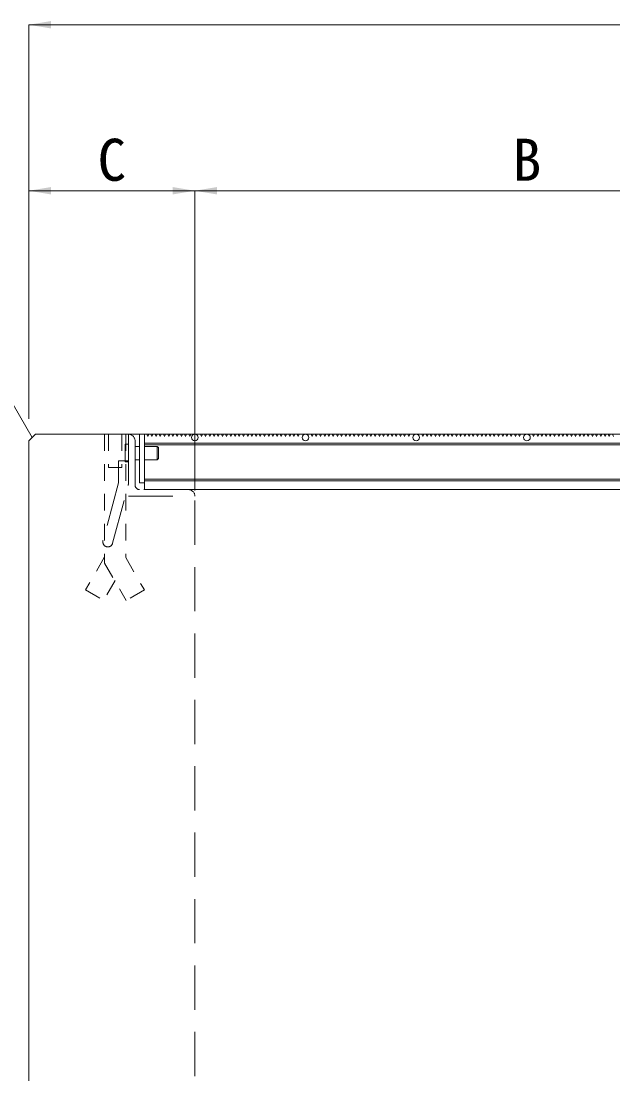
# Model space of a CAD drawing. Units: millimetres at full size; details may follow other scales. Extents: x 77366 to 106166, y -28085 to 6898.
# Drawn here: x 78384 to 78918, y -10167 to -9216 of the extents above; entities that cross this region are included whole.
import ezdxf
from ezdxf.enums import TextEntityAlignment as Align

# ---------------------------------------------------------------- set-up
doc = ezdxf.new("R2010")
doc.units = ezdxf.units.MM
doc.header["$LTSCALE"] = 50
doc.linetypes.add('USER1', pattern=[0.54, 0.3, -0.24])
doc.linetypes.add('USER2', pattern=[1.2, 0.8, -0.4])
for name, color, linetype, lineweight in [('受枠', 3, 'USER2', 9), ('寸法線', 7, 'Continuous', 13), ('引出線', 4, 'Continuous', 13), ('本体', 2, 'Continuous', 20), ('ｲﾝｻｰﾄ', 3, 'USER1', 9), ('ｸﾞﾚｰﾁﾝｸﾞ', 7, 'Continuous', 5)]:
    doc.layers.add(name, color=color, linetype=linetype, lineweight=lineweight)
doc.styles.add('ＭＳ ゴシック', font='')
doc.styles.get('ＭＳ ゴシック').set_extended_font_data('MS Gothic')

# ---------------------------------------------------------------- blocks, each defined once
blk = doc.blocks.new('filled_arrow')
at = {"color": 0, "linetype": 'Continuous', "lineweight": -2}
blk.add_solid([(7.5, 1.25), (0, 0), (7.5, -1.25)], dxfattribs=at)

msp = doc.modelspace()

# ---------------------------------------------------------------- linework, layer by layer
at = {"layer": '受枠'}
for p, q in [((78480.8, -9589.22), (78480.8, -9645.22)), ((78477.8, -9614.22), (78477.8, -9598.22)), ((78480.8, -9598.22), (78477.8, -9598.22)), ((78480.8, -9614.22), (78480.8, -9598.22)), ((78486.8, -9635.22), (78486.8, -9595.22)), ((78486.8, -9612.22), (78486.8, -9600.22)), ((78486.8, -9600.22), (78490.8, -9600.22)), ((78490.8, -9612.22), (78490.8, -9600.22)), ((78495.3, -9612.22), (78495.3, -9600.22)), ((78495.3, -9600.22), (78506.8, -9600.22)), ((78506.8, -9612.22), (78506.8, -9600.22)), ((78507.8, -9601.22), (78506.8, -9600.22)), ((78507.8, -9611.22), (78507.8, -9601.22)), ((78480.8, -9613.22), (78471.8, -9613.22)), ((78471.8, -9613.22), (78471.8, -9633.22)), ((78480.8, -9614.22), (78477.8, -9614.22)), ((78480.8, -9633.22), (78480.8, -9613.22)), ((78486.8, -9612.22), (78490.8, -9612.22)), ((78495.3, -9612.22), (78506.8, -9612.22)), ((78506.8, -9612.22), (78507.8, -9611.22)), ((78471.8, -9633.22), (78457.82, -9685.38)), ((78466.51, -9687.71), (78480.49, -9635.55)), ((78480.8, -9645.22), (78540.8, -9645.22)), ((78534.8, -9639.22), (78490.8, -9639.22))]:
    msp.add_line(p, q, dxfattribs=at)
for centre, radius, start, end in [((78480.8, -9595.22), 6, 0, 90), ((78471.8, -9633.22), 9, 345, 0), ((78490.8, -9635.22), 4, 180, 270), ((78534.8, -9645.22), 6, 0, 90), ((78462.17, -9686.55), 4.5, 165, 345)]:
    msp.add_arc(centre, radius, start, end, dxfattribs=at)
at = {"layer": '寸法線'}
for p, q in [((78390.8, -9219.22), (79290.8, -9219.22)), ((78390.8, -9575.22), (78390.8, -9219.22)), ((78390.8, -9369.22), (78540.8, -9369.22)), ((78390.8, -9575.22), (78390.8, -9369.22)), ((78540.8, -9640.22), (78540.8, -9369.22)), ((78540.8, -9369.22), (79140.8, -9369.22)), ((78540.8, -9640.22), (78540.8, -9369.22))]:
    msp.add_line(p, q, dxfattribs=at)
at = {"layer": '引出線'}
msp.add_lwpolyline([(78393.8, -9592.22), (78293.73, -9418.91), (78231.34, -9418.91)], dxfattribs=at)
at = {"layer": '本体'}
for p, q in [((78390.8, -9595.22), (78396.8, -9589.22)), ((78396.8, -9589.22), (79284.8, -9589.22)), ((78390.8, -9595.22), (78390.8, -10839.22))]:
    msp.add_line(p, q, dxfattribs=at)
at = {"layer": '本体', "linetype": 'USER2', "lineweight": 9}
msp.add_line((78540.8, -9589.22), (78540.8, -10689.22), dxfattribs=at)
at = {"layer": 'ｲﾝｻｰﾄ'}
for p, q in [((78459.3, -9589.22), (78459.3, -9705.7)), ((78459.3, -9589.22), (78478.3, -9589.22)), ((78462.72, -9589.22), (78462.72, -9619.22)), ((78474.88, -9589.22), (78474.88, -9619.22)), ((78478.3, -9589.22), (78478.3, -9700.61)), ((78462.72, -9619.22), (78474.88, -9619.22)), ((78459.3, -9699.9), (78442.08, -9729.72)), ((78478.3, -9700.61), (78495.21, -9729.9)), ((78459.3, -9705.7), (78478.75, -9739.4)), ((78468.8, -9721.45), (78458.53, -9739.22)), ((78442.08, -9729.72), (78458.53, -9739.22)), ((78495.21, -9729.9), (78478.75, -9739.4))]:
    msp.add_line(p, q, dxfattribs=at)
at = {"layer": 'ｸﾞﾚｰﾁﾝｸﾞ'}
for p, q in [((78490.8, -9589.22), (78495.3, -9589.22)), ((78490.8, -9589.22), (78490.8, -9633.22)), ((78495.3, -9589.22), (79186.3, -9589.22)), ((78495.3, -9589.22), (78495.3, -9639.22)), ((78495.3, -9589.22), (78497.3, -9589.22)), ((78495.3, -9589.22), (78495.3, -9633.22)), ((78497.3, -9589.22), (78498.2, -9591.32)), ((78498.2, -9591.32), (78499.1, -9589.22)), ((78499.1, -9589.22), (78501.1, -9589.22)), ((78501.1, -9589.22), (78502, -9591.32)), ((78502, -9591.32), (78502.9, -9589.22)), ((78502.9, -9589.22), (78504.9, -9589.22)), ((78504.9, -9589.22), (78505.8, -9591.32)), ((78505.8, -9591.32), (78506.7, -9589.22)), ((78506.7, -9589.22), (78508.7, -9589.22)), ((78508.7, -9589.22), (78509.6, -9591.32)), ((78509.6, -9591.32), (78510.5, -9589.22)), ((78510.5, -9589.22), (78512.5, -9589.22)), ((78512.5, -9589.22), (78513.4, -9591.32)), ((78513.4, -9591.32), (78514.3, -9589.22)), ((78514.3, -9589.22), (78516.3, -9589.22)), ((78516.3, -9589.22), (78517.2, -9591.32)), ((78517.2, -9591.32), (78518.1, -9589.22)), ((78518.1, -9589.22), (78520.1, -9589.22)), ((78520.1, -9589.22), (78521, -9591.32)), ((78521, -9591.32), (78521.9, -9589.22)), ((78521.9, -9589.22), (78523.9, -9589.22)), ((78523.9, -9589.22), (78524.8, -9591.32)), ((78524.8, -9591.32), (78525.7, -9589.22)), ((78525.7, -9589.22), (78527.7, -9589.22)), ((78527.7, -9589.22), (78528.6, -9591.32)), ((78528.6, -9591.32), (78529.5, -9589.22)), ((78529.5, -9589.22), (78531.5, -9589.22)), ((78531.5, -9589.22), (78532.4, -9591.32)), ((78532.4, -9591.32), (78533.3, -9589.22)), ((78533.3, -9589.22), (78535.3, -9589.22)), ((78535.3, -9589.22), (78536.2, -9591.32)), ((78536.2, -9591.32), (78537.1, -9589.22)), ((78543.8, -9589.22), (78545.8, -9589.22)), ((78545.8, -9589.22), (78546.7, -9591.32)), ((78546.7, -9591.32), (78547.6, -9589.22)), ((78547.6, -9589.22), (78549.6, -9589.22)), ((78549.6, -9589.22), (78550.5, -9591.32)), ((78550.5, -9591.32), (78551.4, -9589.22)), ((78551.4, -9589.22), (78553.4, -9589.22)), ((78553.4, -9589.22), (78554.3, -9591.32)), ((78554.3, -9591.32), (78555.2, -9589.22)), ((78555.2, -9589.22), (78557.2, -9589.22)), ((78557.2, -9589.22), (78558.1, -9591.32)), ((78558.1, -9591.32), (78559, -9589.22)), ((78559, -9589.22), (78561, -9589.22)), ((78561, -9589.22), (78561.9, -9591.32)), ((78561.9, -9591.32), (78562.8, -9589.22)), ((78562.8, -9589.22), (78564.8, -9589.22)), ((78564.8, -9589.22), (78565.7, -9591.32)), ((78565.7, -9591.32), (78566.6, -9589.22)), ((78566.6, -9589.22), (78568.6, -9589.22)), ((78568.6, -9589.22), (78569.5, -9591.32)), ((78569.5, -9591.32), (78570.4, -9589.22)), ((78570.4, -9589.22), (78572.4, -9589.22)), ((78572.4, -9589.22), (78573.3, -9591.32)), ((78573.3, -9591.32), (78574.2, -9589.22)), ((78574.2, -9589.22), (78576.2, -9589.22)), ((78576.2, -9589.22), (78577.1, -9591.32)), ((78577.1, -9591.32), (78578, -9589.22)), ((78578, -9589.22), (78580, -9589.22)), ((78580, -9589.22), (78580.9, -9591.32)), ((78580.9, -9591.32), (78581.8, -9589.22)), ((78581.8, -9589.22), (78583.8, -9589.22)), ((78583.8, -9589.22), (78584.7, -9591.32)), ((78584.7, -9591.32), (78585.6, -9589.22)), ((78585.6, -9589.22), (78587.6, -9589.22)), ((78587.6, -9589.22), (78588.5, -9591.32)), ((78588.5, -9591.32), (78589.4, -9589.22)), ((78589.4, -9589.22), (78591.4, -9589.22)), ((78591.4, -9589.22), (78592.3, -9591.32)), ((78592.3, -9591.32), (78593.2, -9589.22)), ((78593.2, -9589.22), (78595.2, -9589.22)), ((78595.2, -9589.22), (78596.1, -9591.32)), ((78596.1, -9591.32), (78597, -9589.22)), ((78597, -9589.22), (78599, -9589.22)), ((78599, -9589.22), (78599.9, -9591.32)), ((78599.9, -9591.32), (78600.8, -9589.22)), ((78600.8, -9589.22), (78602.8, -9589.22)), ((78602.8, -9589.22), (78603.7, -9591.32)), ((78603.7, -9591.32), (78604.6, -9589.22)), ((78604.6, -9589.22), (78606.6, -9589.22)), ((78606.6, -9589.22), (78607.5, -9591.32)), ((78607.5, -9591.32), (78608.4, -9589.22)), ((78608.4, -9589.22), (78610.4, -9589.22)), ((78610.4, -9589.22), (78611.3, -9591.32)), ((78611.3, -9591.32), (78612.2, -9589.22)), ((78612.2, -9589.22), (78614.2, -9589.22)), ((78614.2, -9589.22), (78615.1, -9591.32)), ((78615.1, -9591.32), (78616, -9589.22)), ((78616, -9589.22), (78618, -9589.22)), ((78618, -9589.22), (78618.9, -9591.32)), ((78618.9, -9591.32), (78619.8, -9589.22)), ((78619.8, -9589.22), (78621.8, -9589.22)), ((78621.8, -9589.22), (78622.7, -9591.32)), ((78622.7, -9591.32), (78623.6, -9589.22)), ((78623.6, -9589.22), (78625.6, -9589.22)), ((78625.6, -9589.22), (78626.5, -9591.32)), ((78626.5, -9591.32), (78627.4, -9589.22)), ((78627.4, -9589.22), (78629.4, -9589.22)), ((78629.4, -9589.22), (78630.3, -9591.32)), ((78630.3, -9591.32), (78631.2, -9589.22)), ((78631.2, -9589.22), (78633.2, -9589.22)), ((78633.2, -9589.22), (78634.1, -9591.32)), ((78634.1, -9591.32), (78635, -9589.22)), ((78635, -9589.22), (78637.8, -9589.22)), ((78643.8, -9589.22), (78645.8, -9589.22)), ((78645.8, -9589.22), (78646.7, -9591.32)), ((78646.7, -9591.32), (78647.6, -9589.22)), ((78647.6, -9589.22), (78649.6, -9589.22)), ((78649.6, -9589.22), (78650.5, -9591.32)), ((78650.5, -9591.32), (78651.4, -9589.22)), ((78651.4, -9589.22), (78653.4, -9589.22)), ((78653.4, -9589.22), (78654.3, -9591.32)), ((78654.3, -9591.32), (78655.2, -9589.22)), ((78655.2, -9589.22), (78657.2, -9589.22)), ((78657.2, -9589.22), (78658.1, -9591.32)), ((78658.1, -9591.32), (78659, -9589.22)), ((78659, -9589.22), (78661, -9589.22)), ((78661, -9589.22), (78661.9, -9591.32)), ((78661.9, -9591.32), (78662.8, -9589.22)), ((78662.8, -9589.22), (78664.8, -9589.22)), ((78664.8, -9589.22), (78665.7, -9591.32)), ((78665.7, -9591.32), (78666.6, -9589.22)), ((78666.6, -9589.22), (78668.6, -9589.22)), ((78668.6, -9589.22), (78669.5, -9591.32)), ((78669.5, -9591.32), (78670.4, -9589.22)), ((78670.4, -9589.22), (78672.4, -9589.22)), ((78672.4, -9589.22), (78673.3, -9591.32)), ((78673.3, -9591.32), (78674.2, -9589.22)), ((78674.2, -9589.22), (78676.2, -9589.22)), ((78676.2, -9589.22), (78677.1, -9591.32)), ((78677.1, -9591.32), (78678, -9589.22)), ((78678, -9589.22), (78680, -9589.22)), ((78680, -9589.22), (78680.9, -9591.32)), ((78680.9, -9591.32), (78681.8, -9589.22)), ((78681.8, -9589.22), (78683.8, -9589.22)), ((78683.8, -9589.22), (78684.7, -9591.32)), ((78684.7, -9591.32), (78685.6, -9589.22)), ((78685.6, -9589.22), (78687.6, -9589.22)), ((78687.6, -9589.22), (78688.5, -9591.32)), ((78688.5, -9591.32), (78689.4, -9589.22)), ((78689.4, -9589.22), (78691.4, -9589.22)), ((78691.4, -9589.22), (78692.3, -9591.32)), ((78692.3, -9591.32), (78693.2, -9589.22)), ((78693.2, -9589.22), (78695.2, -9589.22)), ((78695.2, -9589.22), (78696.1, -9591.32)), ((78696.1, -9591.32), (78697, -9589.22)), ((78697, -9589.22), (78699, -9589.22)), ((78699, -9589.22), (78699.9, -9591.32)), ((78699.9, -9591.32), (78700.8, -9589.22)), ((78700.8, -9589.22), (78702.8, -9589.22)), ((78702.8, -9589.22), (78703.7, -9591.32)), ((78703.7, -9591.32), (78704.6, -9589.22)), ((78704.6, -9589.22), (78706.6, -9589.22)), ((78706.6, -9589.22), (78707.5, -9591.32)), ((78707.5, -9591.32), (78708.4, -9589.22)), ((78708.4, -9589.22), (78710.4, -9589.22)), ((78710.4, -9589.22), (78711.3, -9591.32)), ((78711.3, -9591.32), (78712.2, -9589.22)), ((78712.2, -9589.22), (78714.2, -9589.22)), ((78714.2, -9589.22), (78715.1, -9591.32)), ((78715.1, -9591.32), (78716, -9589.22)), ((78716, -9589.22), (78718, -9589.22)), ((78718, -9589.22), (78718.9, -9591.32)), ((78718.9, -9591.32), (78719.8, -9589.22)), ((78719.8, -9589.22), (78721.8, -9589.22)), ((78721.8, -9589.22), (78722.7, -9591.32)), ((78722.7, -9591.32), (78723.6, -9589.22)), ((78723.6, -9589.22), (78725.6, -9589.22)), ((78725.6, -9589.22), (78726.5, -9591.32)), ((78726.5, -9591.32), (78727.4, -9589.22)), ((78727.4, -9589.22), (78729.4, -9589.22)), ((78729.4, -9589.22), (78730.3, -9591.32)), ((78730.3, -9591.32), (78731.2, -9589.22)), ((78731.2, -9589.22), (78733.2, -9589.22)), ((78733.2, -9589.22), (78734.1, -9591.32)), ((78734.1, -9591.32), (78735, -9589.22)), ((78735, -9589.22), (78737.8, -9589.22)), ((78743.8, -9589.22), (78745.8, -9589.22)), ((78745.8, -9589.22), (78746.7, -9591.32)), ((78746.7, -9591.32), (78747.6, -9589.22)), ((78747.6, -9589.22), (78749.6, -9589.22)), ((78749.6, -9589.22), (78750.5, -9591.32)), ((78750.5, -9591.32), (78751.4, -9589.22)), ((78751.4, -9589.22), (78753.4, -9589.22)), ((78753.4, -9589.22), (78754.3, -9591.32)), ((78754.3, -9591.32), (78755.2, -9589.22)), ((78755.2, -9589.22), (78757.2, -9589.22)), ((78757.2, -9589.22), (78758.1, -9591.32)), ((78758.1, -9591.32), (78759, -9589.22)), ((78759, -9589.22), (78761, -9589.22)), ((78761, -9589.22), (78761.9, -9591.32)), ((78761.9, -9591.32), (78762.8, -9589.22)), ((78762.8, -9589.22), (78764.8, -9589.22)), ((78764.8, -9589.22), (78765.7, -9591.32)), ((78765.7, -9591.32), (78766.6, -9589.22)), ((78766.6, -9589.22), (78768.6, -9589.22)), ((78768.6, -9589.22), (78769.5, -9591.32)), ((78769.5, -9591.32), (78770.4, -9589.22)), ((78770.4, -9589.22), (78772.4, -9589.22)), ((78772.4, -9589.22), (78773.3, -9591.32)), ((78773.3, -9591.32), (78774.2, -9589.22)), ((78774.2, -9589.22), (78776.2, -9589.22)), ((78776.2, -9589.22), (78777.1, -9591.32)), ((78777.1, -9591.32), (78778, -9589.22)), ((78778, -9589.22), (78780, -9589.22)), ((78780, -9589.22), (78780.9, -9591.32)), ((78780.9, -9591.32), (78781.8, -9589.22)), ((78781.8, -9589.22), (78783.8, -9589.22)), ((78783.8, -9589.22), (78784.7, -9591.32)), ((78784.7, -9591.32), (78785.6, -9589.22)), ((78785.6, -9589.22), (78787.6, -9589.22)), ((78787.6, -9589.22), (78788.5, -9591.32)), ((78788.5, -9591.32), (78789.4, -9589.22)), ((78789.4, -9589.22), (78791.4, -9589.22)), ((78791.4, -9589.22), (78792.3, -9591.32)), ((78792.3, -9591.32), (78793.2, -9589.22)), ((78793.2, -9589.22), (78795.2, -9589.22)), ((78795.2, -9589.22), (78796.1, -9591.32)), ((78796.1, -9591.32), (78797, -9589.22)), ((78797, -9589.22), (78799, -9589.22)), ((78799, -9589.22), (78799.9, -9591.32)), ((78799.9, -9591.32), (78800.8, -9589.22)), ((78800.8, -9589.22), (78802.8, -9589.22)), ((78802.8, -9589.22), (78803.7, -9591.32)), ((78803.7, -9591.32), (78804.6, -9589.22)), ((78804.6, -9589.22), (78806.6, -9589.22)), ((78806.6, -9589.22), (78807.5, -9591.32)), ((78807.5, -9591.32), (78808.4, -9589.22)), ((78808.4, -9589.22), (78810.4, -9589.22)), ((78810.4, -9589.22), (78811.3, -9591.32)), ((78811.3, -9591.32), (78812.2, -9589.22)), ((78812.2, -9589.22), (78814.2, -9589.22)), ((78814.2, -9589.22), (78815.1, -9591.32)), ((78815.1, -9591.32), (78816, -9589.22)), ((78816, -9589.22), (78818, -9589.22)), ((78818, -9589.22), (78818.9, -9591.32)), ((78818.9, -9591.32), (78819.8, -9589.22)), ((78819.8, -9589.22), (78821.8, -9589.22)), ((78821.8, -9589.22), (78822.7, -9591.32)), ((78822.7, -9591.32), (78823.6, -9589.22)), ((78823.6, -9589.22), (78825.6, -9589.22)), ((78825.6, -9589.22), (78826.5, -9591.32)), ((78826.5, -9591.32), (78827.4, -9589.22)), ((78827.4, -9589.22), (78829.4, -9589.22)), ((78829.4, -9589.22), (78830.3, -9591.32)), ((78830.3, -9591.32), (78831.2, -9589.22)), ((78831.2, -9589.22), (78833.2, -9589.22)), ((78833.2, -9589.22), (78834.1, -9591.32)), ((78834.1, -9591.32), (78835, -9589.22)), ((78835, -9589.22), (78837.8, -9589.22)), ((78843.8, -9589.22), (78845.8, -9589.22)), ((78845.8, -9589.22), (78846.7, -9591.32)), ((78846.7, -9591.32), (78847.6, -9589.22)), ((78847.6, -9589.22), (78849.6, -9589.22)), ((78849.6, -9589.22), (78850.5, -9591.32)), ((78850.5, -9591.32), (78851.4, -9589.22)), ((78851.4, -9589.22), (78853.4, -9589.22)), ((78853.4, -9589.22), (78854.3, -9591.32)), ((78854.3, -9591.32), (78855.2, -9589.22)), ((78855.2, -9589.22), (78857.2, -9589.22)), ((78857.2, -9589.22), (78858.1, -9591.32)), ((78858.1, -9591.32), (78859, -9589.22)), ((78859, -9589.22), (78861, -9589.22)), ((78861, -9589.22), (78861.9, -9591.32)), ((78861.9, -9591.32), (78862.8, -9589.22)), ((78862.8, -9589.22), (78864.8, -9589.22)), ((78864.8, -9589.22), (78865.7, -9591.32)), ((78865.7, -9591.32), (78866.6, -9589.22)), ((78866.6, -9589.22), (78868.6, -9589.22)), ((78868.6, -9589.22), (78869.5, -9591.32)), ((78869.5, -9591.32), (78870.4, -9589.22)), ((78870.4, -9589.22), (78872.4, -9589.22)), ((78872.4, -9589.22), (78873.3, -9591.32)), ((78873.3, -9591.32), (78874.2, -9589.22)), ((78874.2, -9589.22), (78876.2, -9589.22)), ((78876.2, -9589.22), (78877.1, -9591.32)), ((78877.1, -9591.32), (78878, -9589.22)), ((78878, -9589.22), (78880, -9589.22)), ((78880, -9589.22), (78880.9, -9591.32)), ((78880.9, -9591.32), (78881.8, -9589.22)), ((78881.8, -9589.22), (78883.8, -9589.22)), ((78883.8, -9589.22), (78884.7, -9591.32)), ((78884.7, -9591.32), (78885.6, -9589.22)), ((78885.6, -9589.22), (78887.6, -9589.22)), ((78887.6, -9589.22), (78888.5, -9591.32)), ((78888.5, -9591.32), (78889.4, -9589.22)), ((78889.4, -9589.22), (78891.4, -9589.22)), ((78891.4, -9589.22), (78892.3, -9591.32)), ((78892.3, -9591.32), (78893.2, -9589.22)), ((78893.2, -9589.22), (78895.2, -9589.22)), ((78895.2, -9589.22), (78896.1, -9591.32)), ((78896.1, -9591.32), (78897, -9589.22)), ((78897, -9589.22), (78899, -9589.22)), ((78899, -9589.22), (78899.9, -9591.32)), ((78899.9, -9591.32), (78900.8, -9589.22)), ((78900.8, -9589.22), (78902.8, -9589.22)), ((78902.8, -9589.22), (78903.7, -9591.32)), ((78903.7, -9591.32), (78904.6, -9589.22)), ((78904.6, -9589.22), (78906.6, -9589.22)), ((78906.6, -9589.22), (78907.5, -9591.32)), ((78907.5, -9591.32), (78908.4, -9589.22)), ((78908.4, -9589.22), (78910.4, -9589.22)), ((78910.4, -9589.22), (78911.3, -9591.32)), ((78911.3, -9591.32), (78912.2, -9589.22)), ((78912.2, -9589.22), (78914.2, -9589.22)), ((78914.2, -9589.22), (78915.1, -9591.32)), ((78915.1, -9591.32), (78916, -9589.22)), ((78916, -9589.22), (78918, -9589.22)), ((78918, -9589.22), (78918.9, -9591.32)), ((78495.3, -9597.22), (79186.3, -9597.22)), ((78495.3, -9598.72), (79186.3, -9598.72)), ((78490.8, -9633.22), (78495.3, -9633.22)), ((78495.3, -9629.72), (79186.3, -9629.72)), ((78495.3, -9631.22), (79186.3, -9631.22)), ((78495.3, -9639.22), (79186.3, -9639.22))]:
    msp.add_line(p, q, dxfattribs=at)
for centre in [(78540.8, -9592.22), (78640.8, -9592.22), (78740.8, -9592.22), (78840.8, -9592.22)]:
    msp.add_circle(centre, 3, dxfattribs=at)

# ---------------------------------------------------------------- block references
at = {"layer": '寸法線', "xscale": 2.67, "yscale": 2.67}
for p in [(78390.8, -9219.22), (78390.8, -9369.22), (78540.8, -9369.22)]:
    msp.add_blockref('filled_arrow', p, dxfattribs=at)
at = {"layer": '寸法線', "xscale": 2.67, "yscale": 2.67, "rotation": 180}
msp.add_blockref('filled_arrow', (78540.8, -9369.22), dxfattribs=at)
at = {"layer": '引出線', "xscale": 0.133, "yscale": 0.133, "rotation": 120}
msp.add_blockref('filled_arrow', (78393.8, -9592.22), dxfattribs=at)

# ---------------------------------------------------------------- texts
at = {"layer": '寸法線', "style": 'ＭＳ ゴシック'}
for s, p in [('C', (78465.8, -9341.22)), ('B', (78840.8, -9341.22))]:
    msp.add_text(s, height=37.98, dxfattribs=at).set_placement(p, align=Align.MIDDLE_CENTER)

doc.saveas('drawing.dxf')
